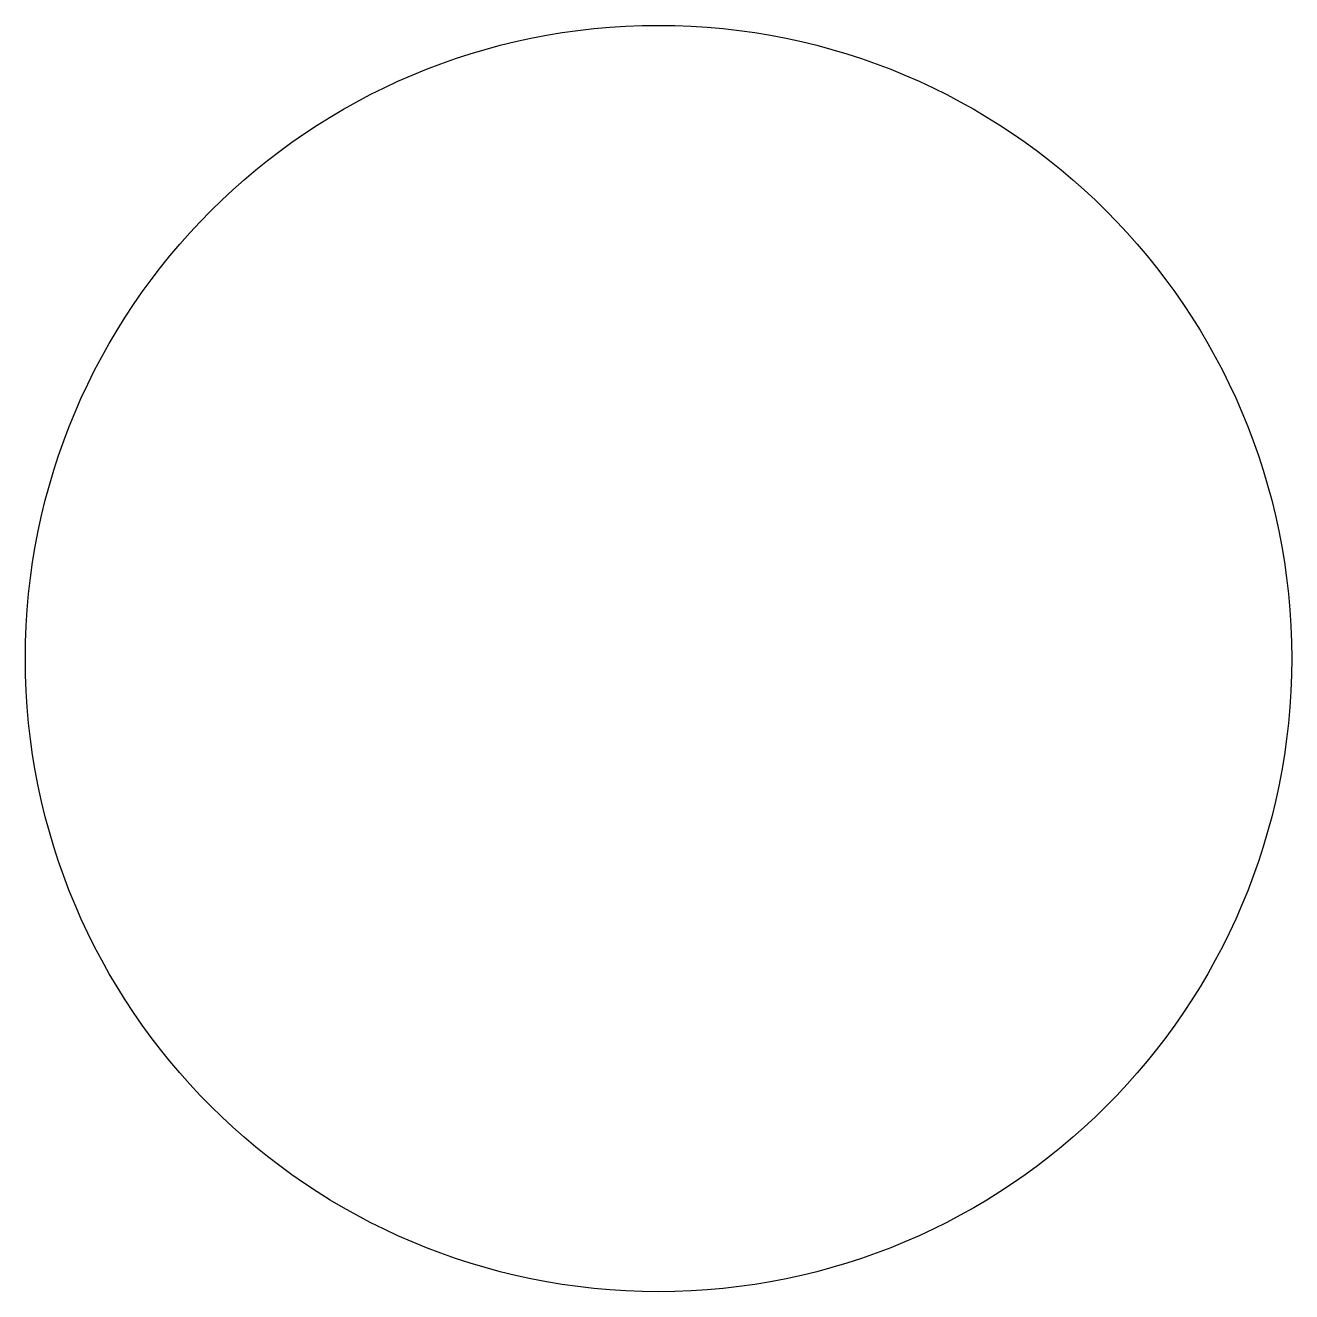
# Model space of a CAD drawing. Extents: x -0.04 to 2.29, y -0.2 to 2.13.
import ezdxf

# ---------------------------------------------------------------- set-up
doc = ezdxf.new("R2010")
doc.units = 0
doc.layers.add('Default', color=7, linetype='Continuous')

msp = doc.modelspace()

# ---------------------------------------------------------------- linework, layer by layer
at = {"layer": 'Default'}
msp.add_circle((1.1236, 0.9641), 1.165, dxfattribs=at)

doc.saveas('drawing.dxf')
